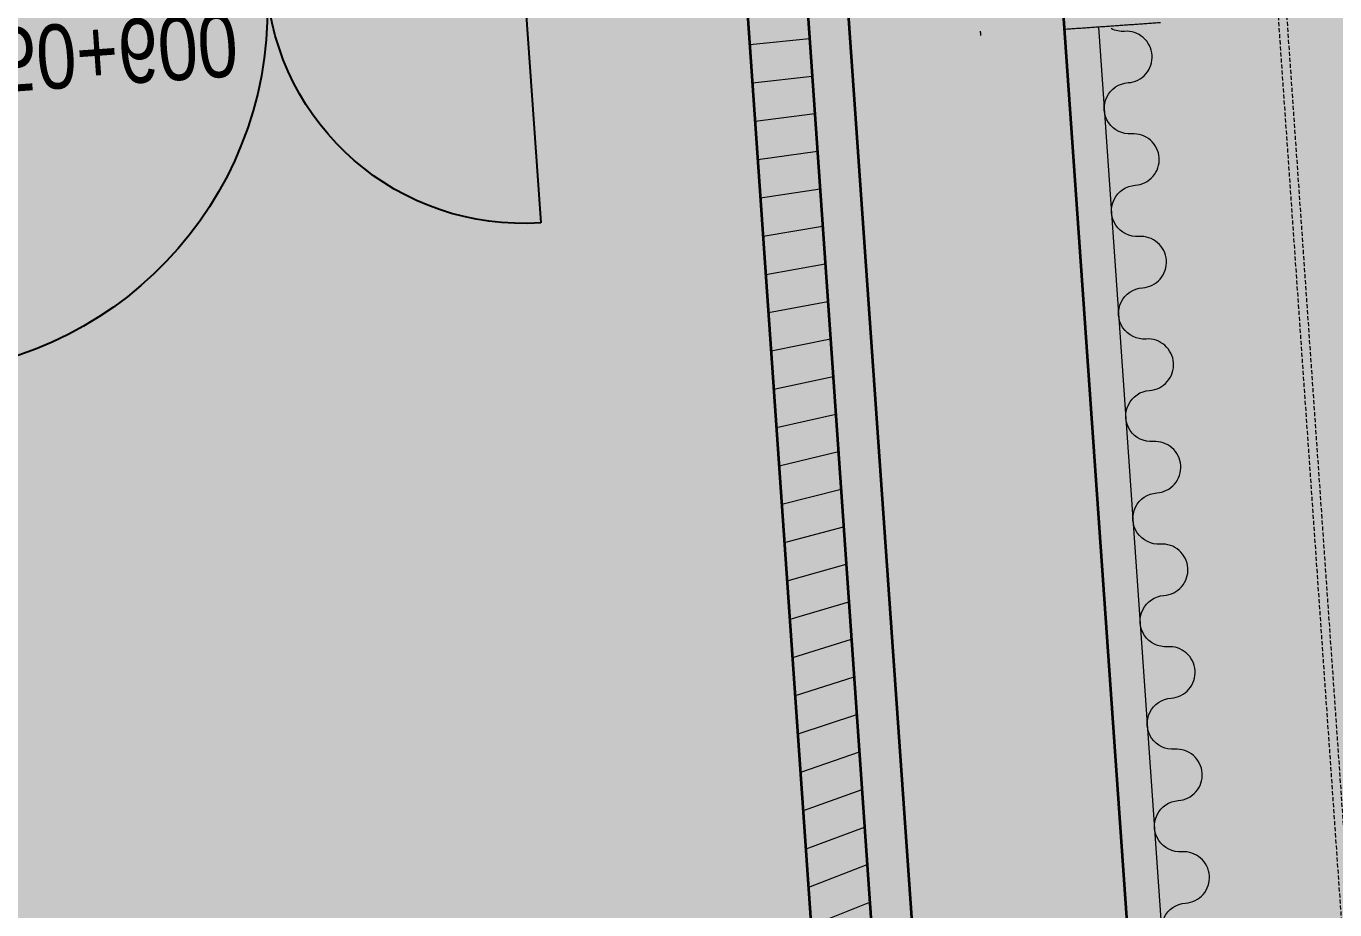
# Model space of a CAD drawing. Header units: millimetres. Extents: x 833941507 to 1669051331, y 817666127 to 1636299673.
# Drawn here: x 834515751 to 834518807, y 817989337 to 817991400 of the extents above; entities that cross this region are included whole.
import ezdxf

# ---------------------------------------------------------------- set-up
doc = ezdxf.new("R2010")
doc.units = ezdxf.units.MM
doc.header["$LTSCALE"] = 3
doc.linetypes.add('B0703', pattern=[4.6875, 3.125, -1.5625])
for name, color, linetype, lineweight in [('Hatch (LTC&CB)', 252, 'Continuous', 35), ('UAJ-22INWA', 6, 'Continuous', 35), ('UAJ-22INWA-a', 1, 'Continuous', 13), ('UAJ-22INWA-h', 251, 'Continuous', 9), ('UAJ-23FLOR-h', 251, 'Continuous', 9), ('UAJ-25CEIL-z', 8, 'B0703', 9), ('UAJ-32INFR', 7, 'Continuous', 25), ('UAJ-41EXFI-d', 7, 'Continuous', 5)]:
    doc.layers.add(name, color=color, linetype=linetype, lineweight=lineweight)
doc.layers.add('UAJ-01LAYO-$', color=32, linetype='Continuous', lineweight=5, plot=False)
doc.layers.add('UAJ-22INWA-$', color=32, linetype='Continuous', plot=False)
doc.styles.add('3A35X-MAGP-P-ADR-B01-L1$0$Kowloon_standard', font='arial.ttf', dxfattribs={"width": 0.8, "height": 2})

# ---------------------------------------------------------------- blocks, each defined once
blk = doc.blocks.new('*U576')
at = {"layer": 'UAJ-22INWA-h'}
h = blk.add_hatch(dxfattribs=at)
h.set_pattern_fill('ANSI31', color=256, scale=20)
h.set_pattern_definition([(45, (-60.00000403381989, 18838.13303221032), (-44.90128060534576, 44.90128060534577), [])])
h.paths.add_polyline_path([(-7.034729208044155e-07, 5401.156508801257), (-1.303789503026564e-06, 14436.9765244311), (139.9999967888619, 14436.97652415692), (139.9999978660156, 5401.156508884703)])
at = {"layer": 'UAJ-22INWA'}
for p, q in [((-5.544613088730443e-07, 5401.156509039675), (-1.45280111497255e-06, 14436.97652443786)), ((139.9999968633676, 14436.97652414871), (139.9999978511144, 5401.156508942573))]:
    blk.add_line(p, q, dxfattribs=at)
blk = doc.blocks.new('Finish Walls')
at = {"layer": 'UAJ-22INWA-a'}
blk.add_line((834518254.7600876, 817991397.7562438), (834519289.1978468, 817976600.5561767), dxfattribs=at)
blk.add_open_spline([(834518399.4430971, 817991407.8706957), (834518287.2099385, 817991400.0247372), (834518174.9767799, 817991392.1787788)], degree=2, dxfattribs=at)
at = {"layer": 'UAJ-22INWA-h'}
blk.add_lwpolyline([(834518466.2779884, 817989232.4513375, -1.00000000717671), (834518457.9094915, 817989352.1591829, 0.0001515056217903433), (834518457.9457638, 817989352.1617297, 0.4147401807897165), (834518513.6460512, 817989416.2742954, 0.4145655056961514), (834518449.5359706, 817989471.9388987, -1.000000007927938), (834518441.1674737, 817989591.6467441, 0.4149177575007099), (834518496.9040359, 817989655.7618132, 0.4145655063180955), (834518432.7939556, 817989711.4264165, -1.000000007927937), (834518424.4254583, 817989831.1342618, 0.4149177580815573), (834518480.1620209, 817989895.249331, 0.4145655057367927), (834518416.0519403, 817989950.9139344, -1.00000000891893), (834518407.6834433, 817990070.6217796, 0.4149177580800635), (834518463.4200057, 817990134.7368487, 0.4145655057367436), (834518399.3099251, 817990190.4014521, -1.00000000785866), (834518390.9414282, 817990310.1092974, 0.4149177580828559), (834518446.6779904, 817990374.2243662, 0.4145655063173978), (834518382.5679096, 817990429.8889698, -1.000000007927938), (834518374.1994128, 817990549.5968151, 0.4149177581229549), (834518429.9359753, 817990613.7118839, 0.4145655057780824), (834518365.8258948, 817990669.3764874, -1.000000008849652), (834518357.4573978, 817990789.0843328, 0.4149177586650993), (834518413.19396, 817990853.1994016, 0.4145655063181448), (834518349.0838795, 817990908.8640052, -1.000000006936945), (834518340.7153826, 817991028.5718507, 0.4149177581228574), (834518396.451945, 817991092.6869196, 0.4145655057374412), (834518332.3418643, 817991148.3515228, -1.00000000891893), (834518323.9733673, 817991268.0593683, 0.4149177586636059), (834518379.7099295, 817991332.1744373, 0.4145655063594346), (834518315.5998491, 817991387.8390406, -0.1351651119704615), (834518284.370384, 817991394.1340586, -0.1351651119704615)], format="xyb", dxfattribs=at)
at = {"layer": 'UAJ-41EXFI-d'}
blk.add_open_spline([(834517980.0574096, 817991378.5524199), (834517979.7087224, 817991383.5402468), (834517979.360035, 817991388.5280737)], degree=2, dxfattribs=at)
blk = doc.blocks.new('LRR Curtain')
at = {"layer": 'UAJ-25CEIL-z', "linetype": 'B0703'}
for points in [[(-20980.06807148457, -65342.30061793327), (-20980.06752181053, -50292.30059480667, 0.4142135606798064), (-21490.06752026081, -49782.30059623718), (-35490.06815624237, -49782.30057275295, 0.4142135622750456), (-36000.06815767288, -50292.30057132244), (-36000.06819999218, -65342.30061769485)], [(-21000.06807148457, -65342.30061793327), (-21000.06752181053, -50292.30059468746, 0.4142135607387433), (-21490.06752038002, -49802.30059611797), (-35490.06815624237, -49802.30057275295, 0.4142135623230424), (-35980.06815779209, -50292.30057132244), (-35980.06819999218, -65342.30061769485)]]:
    blk.add_lwpolyline(points, format="xyb", dxfattribs=at)
blk = doc.blocks.new('LRR-B01-WALL FINISH')
blk.add_blockref('Finish Walls', (0, 0))
at = {"rotation": 3.998908525846276}
blk.add_blockref('LRR Curtain', (834551062.6266844, 818044341.9052756), dxfattribs=at)
blk = doc.blocks.new('D1450')
at = {"layer": 'UAJ-32INFR'}
for p, q in [((-1.192092895507812e-07, 850.0000003576279), (-1.192092895507812e-07, 2.384185791015625e-07)), ((1449.999999880791, 1.192092895507812e-07), (1449.999999761581, 600))]:
    blk.add_line(p, q, dxfattribs=at)
for centre, radius, start, end in [((0, 1.192092895507812e-07), 849.9999999148953, 0, 90), ((1450, 0), 600.000000082874, 90, 180)]:
    blk.add_arc(centre, radius, start, end, dxfattribs=at)
at = {"layer": 'UAJ-01LAYO-$', "style": '3A35X-MAGP-P-ADR-B01-L1$0$Kowloon_standard', "width": 0.8}
blk.add_text('850+600', height=149.9999999999997, rotation=359.9985519998963, dxfattribs=at).set_placement((115.5759075880051, 58.63326179981232))
blk = doc.blocks.new('GBP-LTC-LB01')
at = {"layer": 'UAJ-23FLOR-h'}
h = blk.add_hatch(dxfattribs=at)
h.set_pattern_fill('EARTH,_O', color=256, scale=180, angle=45.00000010501341)
h.set_pattern_definition([(48.99890852053534, (834576001.761157, 818046085.3420337), (-112.7268618952272, 1612.510668059984), [1143, -1143]), (48.99890852053534, (834575678.2791204, 818046366.5514973), (-112.7268618952272, 1612.510668059984), [1143, -1143]), (48.99890852053534, (834575354.7970834, 818046647.760961), (-112.7268618952272, 1612.510668059984), [1143, -1143]), (138.9989085205353, (834575340.7062259, 818046849.3247945), (-1612.510668059984, -112.7268618952272), [1143, -1143]), (138.9989085205353, (834575621.9156895, 818047172.8068315), (-1612.510668059984, -112.7268618952272), [1143, -1143]), (138.9989085205353, (834575903.1251531, 818047496.2888683), (-1612.510668059984, -112.7268618952272), [1143, -1143])])
h.paths.add_polyline_path([(834572173.0526648, 818200349.1682475), (834310583.7401848, 818182062.0839702), (834331502.2393942, 817882831.6918911), (834364939.6873164, 817885169.2259957), (834473095.7001734, 818011283.5998719), (834480533.7001572, 818020120.3998857), (834485095.050147, 818025709.5498941), (834491375.7001324, 818033618.9999057), (834497063.4001188, 818041012.999916), (834493145.8001142, 818043678.6999089), (834512788.5000582, 818074029.2499447), (834518712.4500408, 818083675.2499557), (834526231.3000174, 818096325.0999695), (834534646.0499907, 818111073.0499848), (834545955.9999523, 818131981.3000056), (834557204.5999117, 818154198.8000262), (834564039.9998856, 818168496.8000388), (834570941.1648417, 818183576.4266495), (834578367.7999997, 818200696.3)])
h.paths.add_polyline_path([(834382131.3063979, 817956469.9755309), (834418268.7298656, 817958996.0684958), (834422062.4129677, 817963855.9029621), (834428403.0430198, 817964299.3786768), (834467239.2037573, 818010695.5815835), (834466445.2064853, 818021738.794587), (834476097.7213831, 818035709.0329579), (834485267.1005058, 818048983.1978921), (834487014.8928652, 818051460.4309663), (834497268.3342452, 818067303.4232484), (834492893.3757939, 818129890.0851053), (834448056.5937514, 818126755.6608665), (834416896.5816393, 818105052.1136897), (834382061.3702741, 818080788.9948437), (834386167.4497714, 818022059.1642565), (834377588.3843737, 818021459.4669156)], flags=16)
edge = h.paths.add_edge_path(flags=16)
edge.add_line((834540292.2872467, 818142076.0699883), (834533466.3205868, 818141614.1342163))
edge.add_line((834533466.3205867, 818141614.1342163), (834523258.01233, 818143862.7104174))
edge.add_line((834523258.01233, 818143862.7104174), (834525896.867722, 818155838.9349334))
edge.add_arc((834558382.4304729, 818267025.4493066), 115835.0239163238, 237.2183980957774, 253.7131265722631, ccw=False)
edge.add_line((834495664.9154892, 818169638.2526121), (834498267.5884769, 818132356.9750829))
edge.add_line((834498267.5884771, 818132356.9750829), (834496346.4194225, 818130135.0090942))
edge.add_line((834496346.4194226, 818130135.0090942), (834492879.879452, 818129892.6713651))
edge.add_line((834492879.8794518, 818129892.6713651), (834494229.5832878, 818110587.6218635))
edge.add_line((834494229.5832882, 818110587.6218635), (834496326.133695, 818110708.3844534))
edge.add_line((834496326.1336946, 818110708.3844534), (834498420.2073777, 818080753.5549031))
edge.add_line((834498420.2073779, 818080753.5549031), (834498046.1188868, 818080727.4032354))
edge.add_line((834498046.118887, 818080727.4032354), (834498254.5151165, 818077746.3837949))
edge.add_line((834498254.5151162, 818077746.3837949), (834503061.0860548, 818078082.4001414))
edge.add_line((834503061.0860548, 818078082.4001414), (834504979.5219883, 818081212.101532))
edge.add_line((834504979.5219884, 818081212.101532), (834509429.0185915, 818088470.9260026))
edge.add_line((834509429.0185914, 818088470.9260026), (834515217.1570119, 818097913.5886871))
edge.add_line((834515217.157012, 818097913.5886871), (834526067.4346461, 818116415.5426326))
edge.add_line((834526067.4346461, 818116415.5426326), (834532489.1994565, 818127888.6839589))
edge.add_line((834532489.1994562, 818127888.6839589), (834534830.89787, 818132146.3035389))
edge.add_line((834534830.8978701, 818132146.3035389), (834540292.2872465, 818142076.0699883))
h = blk.add_hatch(dxfattribs=at)
h.set_pattern_fill('EARTH,_O', color=256, scale=180, angle=45.00000010501341)
h.set_pattern_definition([(45.00000010501341, (-1082349.699177861, 54794.90315568447), (-2.96267069188616e-06, 1616.446101792448), [1143, -1143]), (45.00000010501341, (-1082652.782822503, 55097.98679921505), (-2.96267069188616e-06, 1616.446101792448), [1143, -1143]), (45.00000010501341, (-1082955.866467144, 55401.07044274564), (-2.96267069188616e-06, 1616.446101792448), [1143, -1143]), (135.0000001050134, (-1082955.866467515, 55603.12620546969), (-1616.446101792448, -2.96267069188616e-06), [1143, -1143]), (135.0000001050134, (-1082652.782823984, 55906.20985011128), (-1616.446101792448, -2.96267069188616e-06), [1143, -1143]), (135.0000001050134, (-1082349.699180454, 56209.29349475286), (-1616.446101792448, -2.96267069188616e-06), [1143, -1143])])
h.paths.add_polyline_path([(834669469.2548146, 818015499.1701102), (834651080.8176275, 818014213.7929552), (834651091.333055, 818014066.030459), (834669479.7621983, 818015351.5226754)], flags=16)
edge = h.paths.add_edge_path()
edge.add_arc((834611763.613195, 818123015.0723449), 22001.28373588376, 94.00071865262937, 118.6886834190998)
edge.add_line((834601201.8916234, 818142315.5004095), (834593918.3367147, 818141228.3801512))
edge.add_arc((834611768.400262, 818123014.0298539), 25502.69251264854, 93.99715914630349, 134.4212748451599, ccw=False)
edge.add_line((834609990.6837641, 818148454.6872638), (834618164.3568528, 818149025.8389109))
edge.add_line((834618164.3568528, 818149025.8389109), (834618408.292444, 818145534.9100552))
edge.add_line((834618408.292444, 818145534.9100552), (834616365.4114578, 818145392.1596863))
edge.add_line((834616365.4114578, 818145392.1596863), (834616609.385029, 818141900.6873076))
edge.add_line((834616609.385029, 818141900.6873076), (834611621.5474902, 818141552.1522465))
edge.add_line((834611621.5474902, 818141552.1522465), (834611377.6128702, 818145043.0672039))
edge.add_line((834611377.6128702, 818145043.0672039), (834610228.6059371, 818144962.7428077))
h.paths.add_polyline_path([(834673232.9366938, 818197365.8783082), (834607546.4897544, 818192773.8917836), (834599172.4998745, 818174435.3001034), (834588349.0999149, 818152374.5000834), (834578621.5499489, 818133890.6500655), (834568418.2999822, 818115665.3000468), (834556456.700019, 818095618.300025), (834546606.4000474, 818080041.600007), (834532219.3000866, 818058623.7499806), (834523692.1501086, 818046595.7499651), (834515683.5001286, 818035708.4999502), (834508244.2001468, 818025929.8999366), (834500656.3001646, 818016266.0999228), (834489786.8001888, 818002934.0999027), (834483448.3002025, 817995421.2998908), (834478637.6002128, 817989841.6998823), (834458453.7502539, 817967379.2998452), (834441506.4997879, 817949096.357832), (834383075.7479855, 817886437.0757562), (834482026.687943, 817893354.5055006), (834551919.0356153, 817920008.6018127), (834634905.1297382, 817930637.1330649), (834634022.9972101, 817939309.3515325), (834633770.0685325, 817941795.8857912), (834633577.6912351, 817943687.0236263), (834508697.0405153, 817930983.6118022), (834507053.464672, 817930191.4384525), (834506409.4608335, 817939426.9553951), (834507656.9383341, 817945566.7269546), (834503417.0808368, 818006767.0327235), (834503064.3680854, 818011762.6720035), (834514052.9096247, 818025791.9353799), (834520784.6504849, 818034889.3491884), (834526318.8615147, 818042436.9444461), (834532381.6860782, 818050705.6283545), (834536345.7196504, 818056472.6778568), (834542258.4127678, 818065225.6191521), (834550405.86193, 818077286.9078631), (834561578.9964366, 818095001.9633045), (834574522.6610527, 818117080.0346472), (834587768.8781933, 818140310.2095475), (834609774.1305691, 818143594.9757913), (834610001.9653326, 818140335.8947712), (834634252.5395212, 818142031.4686226), (834636806.8958616, 818105492.469254), (834642791.4816118, 818105913.7478601), (834646278.5594581, 818056032.5832597), (834640293.170484, 818055614.1586573), (834643382.3380679, 818011424.9081372), (834641138.4146172, 818011267.9554363), (834645775.7848747, 817944927.8676329), (834639048.3570181, 817944243.5239328), (834640362.1165634, 817931328.1108725), (834651070.3910474, 817932706.91456), (834650587.6677916, 817936476.1291044), (834685105.7378002, 817940896.8578628), (834685588.4610578, 817937127.6433052), (834691373.7890701, 817937868.5701854)])
blk.add_blockref('LRR-B01-WALL FINISH', (0, 0))
at = {"layer": 'UAJ-22INWA', "rotation": 3.998949845255298}
blk.add_blockref('*U576', (834518432.1418341, 817977173.5322526), dxfattribs=at)
at = {"layer": 'UAJ-32INFR', "xscale": -1, "rotation": 183.998550004587}
blk.add_blockref('D1450', (834515463.9178715, 817991438.2393639), dxfattribs=at)
blk = doc.blocks.new('*U1104')
at = {"layer": 'UAJ-22INWA'}
for p, q in [((4.024769282241693e-07, -2626.223169228949), (-1.919911142060471e-06, 18355.38058419485)), ((499.9999981843971, 18355.38058436546), (500.0000005514885, -2126.223169083198))]:
    blk.add_line(p, q, dxfattribs=at)
at = {"layer": 'UAJ-22INWA-$'}
blk.add_lwpolyline([(2.534653162911127e-07, -2626.223169439091), (-1.7708995301291e-06, 18355.38058443327), (499.9999981098913, 18355.38058437366), (500.0000006110932, -2626.223169141068)], close=True, dxfattribs=at)
blk = doc.blocks.new('GBP-STR-B01-L2')
at = {"layer": 'UAJ-22INWA', "rotation": 3.998908534560865}
blk.add_blockref('*U1104', (834518924.1727445, 817973505.5097545), dxfattribs=at)

msp = doc.modelspace()

# ---------------------------------------------------------------- hatches: boundary and pattern name
at = {"layer": 'Hatch (LTC&CB)'}
h = msp.add_hatch(dxfattribs=at)
h.set_pattern_fill('ANSI38', color=256, scale=100)
h.set_pattern_definition([(318.9998376927443, (834479093.7342951, 818230174.1493032), (208.2994204990571, 239.6197016519238), []), (48.99983769274426, (834479093.7342951, 818230174.1493032), (176.9791393461904, 687.5388238029047), [793.75, -476.25])])
edge = h.paths.add_edge_path()
edge.add_line((834601196.1932279, 818142314.5248821), (834603754.2640262, 818142696.3710381))
edge.add_line((834603754.2640262, 818142696.3710381), (834603901.899728, 818141707.3292294))
edge.add_line((834603901.899728, 818141707.3292294), (834603810.4683098, 818141693.6886882))
edge.add_arc((834611763.2944388, 818123016.3620529), 20299.99935169609, 113.0643579575305, 141.3575808429331)
edge.add_line((834595907.8101043, 818135692.8596053), (834595395.44903, 818135656.8608108))
edge.add_line((834595395.44903, 818135656.8608108), (834583111.7173193, 818114341.0318873))
edge.add_line((834583111.7173193, 818114341.0318873), (834578121.5842528, 818106513.8910732))
edge.add_line((834578121.5842528, 818106513.8910732), (834575731.6542978, 818102809.499759))
edge.add_line((834575731.6542978, 818102809.499759), (834574387.4489166, 818100725.9814435))
edge.add_line((834574387.4489166, 818100725.9814435), (834573113.9765022, 818098752.0992287))
edge.add_line((834573113.9765022, 818098752.0992287), (834573145.2547638, 818098730.6477773))
edge.add_line((834573145.2547638, 818098730.6477773), (834569989.114683, 818093770.2015171))
edge.add_line((834569989.114683, 818093770.2015171), (834566534.9997851, 818088385.676982))
edge.add_line((834566534.9997851, 818088385.676982), (834566514.0877519, 818088398.2967066))
edge.add_line((834566514.0877519, 818088398.2967066), (834558743.6087797, 818076256.6317656))
edge.add_line((834558743.6087797, 818076256.6317656), (834557653.4005865, 818074495.7072132))
edge.add_line((834557653.4005865, 818074495.7072132), (834553498.9169745, 818068288.5571573))
edge.add_line((834553498.9169745, 818068288.5571573), (834548580.861871, 818060932.1282293))
edge.add_line((834548580.861871, 818060932.1282293), (834544328.2635252, 818054726.3367485))
edge.add_line((834544328.2635252, 818054726.3367485), (834544332.1488035, 818054704.6644962))
edge.add_line((834544332.1488035, 818054704.6644962), (834540324.5978602, 818048716.6949816))
edge.add_line((834540324.5978602, 818048716.6949816), (834541041.3244038, 818048232.540333))
edge.add_line((834541041.3244038, 818048232.540333), (834540089.7288045, 818046823.8296406))
edge.add_line((834540089.7288045, 818046823.8296406), (834539737.5511322, 818047061.7285419))
edge.add_line((834539737.5511322, 818047061.7285419), (834533115.7546033, 818038377.7374016))
edge.add_line((834533115.7546033, 818038377.7374016), (834515220.9619001, 818015146.6305978))
edge.add_arc((834538026.0069846, 818000636.2612507), 27029.99999804167, 147.5322628657497, 176.1870880981713)
edge.add_line((834511055.837681, 818002433.7226919), (834511444.9861017, 817996891.2334589))
edge.add_line((834511444.9861017, 817996891.2334589), (834511474.1084727, 817996474.6528435))
edge.add_line((834511474.1084727, 817996474.6528435), (834508641.2167096, 817996276.6106825))
edge.add_line((834508641.2167096, 817996276.6106825), (834508910.6816144, 817992422.053122))
edge.add_line((834508910.6816144, 817992422.053122), (834511353.3752296, 817992955.9577066))
edge.add_line((834511353.3752296, 817992955.9577066), (834513357.6638721, 817964213.0085849))
edge.add_line((834513357.6638721, 817964213.0085849), (834513308.9477361, 817964209.6026397))
edge.add_line((834513308.9477361, 817964209.6026397), (834513879.4049544, 817955918.7523347))
edge.add_line((834513879.4049544, 817955918.7523347), (834514876.6139696, 817955988.4575205))
edge.add_line((834514876.6139696, 817955988.4575205), (834515053.0661077, 817953464.409199))
edge.add_arc((834528221.0653924, 817954382.9922421), 13199.99999874826, 183.9904169536054, 259.8372334186261)
edge.add_line((834525891.9897077, 817941390.0939349), (834525974.5254321, 817940578.7091386))
edge.add_line((834525974.5254321, 817940578.7091386), (834555356.336757, 817943567.4939791))
edge.add_line((834555356.336757, 817943567.4939791), (834594711.6949315, 817947570.8029128))
edge.add_line((834594711.6949315, 817947570.8029128), (834594754.1988673, 817947152.9591447))
edge.add_line((834594754.1988673, 817947152.9591447), (834616096.9028597, 817949323.9834652))
edge.add_line((834616096.9028597, 817949323.9834652), (834631854.2065201, 817950926.8492302))
edge.add_line((834631854.2065201, 817950926.8492302), (834631836.7081357, 817951177.1563083))
edge.add_line((834631836.7081357, 817951177.1563083), (834639760.382062, 817951731.0818821))
edge.add_line((834639760.382062, 817951731.0818821), (834640506.9704407, 817944391.5874598))
edge.add_line((834640506.9704407, 817944391.5874598), (834508703.5709968, 817930984.2761916))
edge.add_line((834508703.5709968, 817930984.2761916), (834508663.5146245, 817930982.1632618))
edge.add_line((834508663.5146245, 817930982.1632618), (834507053.4646711, 817930191.4384522))
edge.add_line((834507053.4646711, 817930191.4384522), (834506409.4608326, 817939426.9553951))
edge.add_line((834506409.4608326, 817939426.9553951), (834507674.9508276, 817945699.3234407))
edge.add_line((834507674.9508276, 817945699.3234407), (834503067.5031257, 818011766.6800821))
edge.add_line((834503067.5031257, 818011766.6800821), (834515005.9420724, 818027008.3036696))
edge.add_line((834515005.9420724, 818027008.3036696), (834526318.8603592, 818042436.9452374))
edge.add_line((834526318.8603592, 818042436.9452374), (834533248.4343333, 818051887.545926))
edge.add_line((834533248.4343333, 818051887.545926), (834545204.9352987, 818069586.3738981))
edge.add_line((834545204.9352987, 818069586.3738981), (834551695.4067936, 818079200.6226892))
edge.add_line((834551695.4067936, 818079200.6226892), (834551700.6621838, 818079300.5666262))
edge.add_line((834551700.6621838, 818079300.5666262), (834554860.111537, 818084257.5104706))
edge.add_line((834554860.111537, 818084257.5104706), (834556162.9385583, 818086301.5433419))
edge.add_line((834556162.9385583, 818086301.5433419), (834561579.1108731, 818095002.152886))
edge.add_line((834561579.1108731, 818095002.152886), (834564610.1881032, 818100023.5882319))
edge.add_line((834564610.1881032, 818100023.5882319), (834566711.8413072, 818103505.2825594))
edge.add_line((834566711.8413072, 818103505.2825594), (834567220.9571147, 818104369.6755948))
edge.add_line((834567220.9571147, 818104369.6755948), (834571219.8492384, 818111331.3275263))
edge.add_line((834571219.8492384, 818111331.3275263), (834579233.5847297, 818125278.3035975))
edge.add_line((834579233.5847297, 818125278.3035975), (834584805.1873057, 818135090.7915635))
edge.add_line((834584805.1873057, 818135090.7915635), (834587768.4359322, 818140310.1481816))
edge.add_line((834587768.4359322, 818140310.1481816), (834593953.3663634, 818141233.3798261))
edge.add_arc((834611682.4142298, 818123278.8372545), 25232.61257183928, 93.84603158733529, 134.6379365759465, ccw=False)
edge.add_line((834609989.9237372, 818148454.6235011), (834618164.07139, 818149025.8201461))
edge.add_line((834618164.07139, 818149025.8201461), (834618408.0113981, 818145534.900405))
edge.add_line((834618408.0113981, 818145534.900405), (834616365.1302586, 818145392.1522276))
edge.add_line((834616365.1302586, 818145392.1522276), (834616609.1098313, 818141900.6663029))
edge.add_line((834616609.1098313, 818141900.6663029), (834611621.272795, 818141552.1240568))
edge.add_line((834611621.272795, 818141552.1240568), (834611377.3331451, 818145043.038663))
edge.add_arc((834611845.1982398, 818122938.1113777), 22109.8780646978, 91.21252121934131, 118.7925777614652)
h = msp.add_hatch(color=256, dxfattribs=at)
h.dxf.hatch_style = 1
edge = h.paths.add_edge_path()
edge.add_line((834513358.8255653, 817964213.0958437), (834514805.289499, 817964314.2087176))
edge.add_line((834514805.289499, 817964314.2087176), (834514905.3200586, 817962883.3180938))
edge.add_line((834514905.3200586, 817962883.3180938), (834522015.978077, 817959924.652822))
edge.add_line((834522015.978077, 817959924.652822), (834527599.8251551, 817958234.8488646))
edge.add_line((834527599.8251551, 817958234.8488646), (834531627.4143353, 817957331.9568794))
edge.add_line((834531627.4143353, 817957331.9568794), (834538597.7298516, 817957185.7983224))
edge.add_line((834538597.7298516, 817957185.7983224), (834550283.8357514, 817958000.7096148))
edge.add_line((834550283.8357514, 817958000.7096148), (834576164.2493855, 817960699.3094033))
edge.add_arc((834571429.6622454, 818001700.8842118), 41274.02878520934, 276.5869590863181, 289.1047787767843)
edge.add_line((834584938.5161443, 817962700.1621864), (834585387.4425285, 817962731.4429674))
edge.add_line((834585387.4425285, 817962731.4429674), (834585119.4098338, 817966565.5387688))
edge.add_line((834585119.4098338, 817966565.5387688), (834584671.7451953, 817966534.2435784))
edge.add_line((834584671.7451953, 817966534.2435784), (834582845.2183245, 817993361.8909639))
edge.add_line((834582845.2183245, 817993361.8909639), (834584586.6638896, 817993483.6330193))
edge.add_line((834584586.6638896, 817993483.6330193), (834584565.213575, 817993788.1730142))
edge.add_line((834584565.213575, 817993788.1730142), (834583546.5970082, 817993716.9697903))
edge.add_line((834583546.5970082, 817993716.9697903), (834579511.6160775, 818051438.2750045))
edge.add_line((834579511.6160775, 818051438.2750045), (834571357.0710046, 818050868.2097193))
edge.add_line((834571357.0710046, 818050868.2097193), (834571728.4182211, 818045556.2424893))
edge.add_line((834571728.4182211, 818045556.2424893), (834551420.9984901, 818044136.5981159))
edge.add_line((834551420.9984901, 818044136.5981159), (834550915.3577757, 818053251.1485702))
edge.add_line((834550915.3577757, 818053251.1485702), (834550067.4300342, 818053191.871879))
edge.add_line((834550067.4300342, 818053191.871879), (834547980.3444077, 818050328.438814))
edge.add_line((834547980.3444077, 818050328.438814), (834547993.7177736, 818050137.13641))
edge.add_line((834547993.7177736, 818050137.13641), (834537098.7629538, 818035335.0755486))
edge.add_line((834537098.7629538, 818035335.0755486), (834533115.7546033, 818038377.7374016))
edge.add_line((834533115.7546033, 818038377.7374016), (834521762.7749052, 818023639.2440152))
edge.add_line((834521762.7749052, 818023639.2440152), (834515226.3537949, 818015153.6303818))
edge.add_arc((834538313.0684212, 818000540.4627358), 27322.90359548846, 147.6674701204294, 176.0266741615715)
edge.add_line((834511055.837681, 818002433.7226919), (834511474.1084727, 817996474.6528435))
edge.add_line((834511474.1084727, 817996474.6528435), (834508641.2167096, 817996276.6106824))
edge.add_line((834508641.2167096, 817996276.6106824), (834508910.6816144, 817992422.053122))
edge.add_line((834508910.6816144, 817992422.053122), (834511349.4456573, 817992955.0988119))
edge.add_line((834511349.4456573, 817992955.0988119), (834511354.850605, 817992876.5974088))
edge.add_line((834511354.850605, 817992876.5974088), (834513358.6562476, 817964213.0840075))
edge.add_line((834513358.6562476, 817964213.0840075), (834513358.8255653, 817964213.0958437))

# ---------------------------------------------------------------- block references
for name in ['GBP-LTC-LB01', 'GBP-STR-B01-L2']:
    msp.add_blockref(name, (0, 0))

doc.saveas('drawing.dxf')
